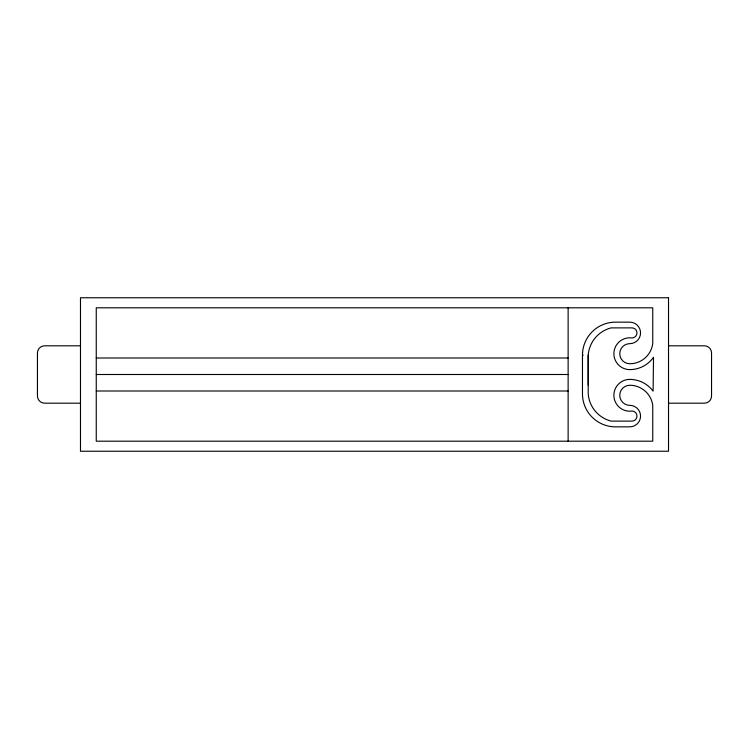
<?xml version="1.0" encoding="UTF-8"?>
<svg xmlns="http://www.w3.org/2000/svg" width="749" height="749" viewBox="0 0 749 749"><rect width="100%" height="100%" fill="white"/><g stroke="black" fill="none" stroke-linecap="round" stroke-linejoin="round"><path stroke-width="1.12" d="M588.208 385.258L588.208 355.138A30.522 30.522 0 0 1 611.147 327.884L631.95 327.884A5.018 5.018 0 0 1 636.968 332.902A5.018 5.018 0 0 1 631.95 337.93A15.926 15.926 0 0 0 613.974 351.908A15.926 15.926 0 0 0 628.364 369.566A29.005 29.005 0 0 0 653.521 357.282L653.109 391.156A29.005 29.005 0 0 0 628.345 379.443A15.926 15.926 0 0 0 613.974 397.101A15.926 15.926 0 0 0 631.95 411.07A5.018 5.018 0 0 1 636.968 416.098A5.018 5.018 0 0 1 631.95 421.116L611.147 421.116A30.522 30.522 0 0 1 588.208 393.862L588.208 355.138M80.48 345.813L44.622 345.813A7.172 7.172 0 0 0 37.45 352.985L37.45 396.015A7.172 7.172 0 0 0 44.622 403.187L80.48 403.187M668.52 345.813L704.378 345.813A7.172 7.172 0 0 1 711.55 352.985L711.55 396.015A7.172 7.172 0 0 1 704.378 403.187L668.52 403.187M582.469 355.138A32.984 32.984 0 0 1 615.453 322.154L629.797 322.154A10.758 10.758 0 0 1 640.554 332.902A10.758 10.758 0 0 1 629.797 343.66A10.037 10.037 0 0 0 619.76 353.706A10.037 10.037 0 0 0 629.797 363.742A23.153 23.153 0 0 0 652.744 343.66L652.744 307.811L96.256 307.811L96.256 441.189L652.744 441.189L652.744 405.34A23.153 23.153 0 0 0 629.797 385.258A10.037 10.037 0 0 0 619.76 395.294A10.037 10.037 0 0 0 629.797 405.34A10.758 10.758 0 0 1 640.554 416.098A10.758 10.758 0 0 1 629.797 426.846L615.453 426.846A32.984 32.984 0 0 1 582.469 393.862L582.469 355.138L583.284 355.138M96.256 358.003L568.126 358.003M96.256 374.5L568.126 374.5M96.256 390.997L568.126 390.997M568.126 307.811L568.126 441.189M668.52 297.765L80.48 297.765L80.48 451.235L668.52 451.235L668.52 297.765"/></g></svg>
